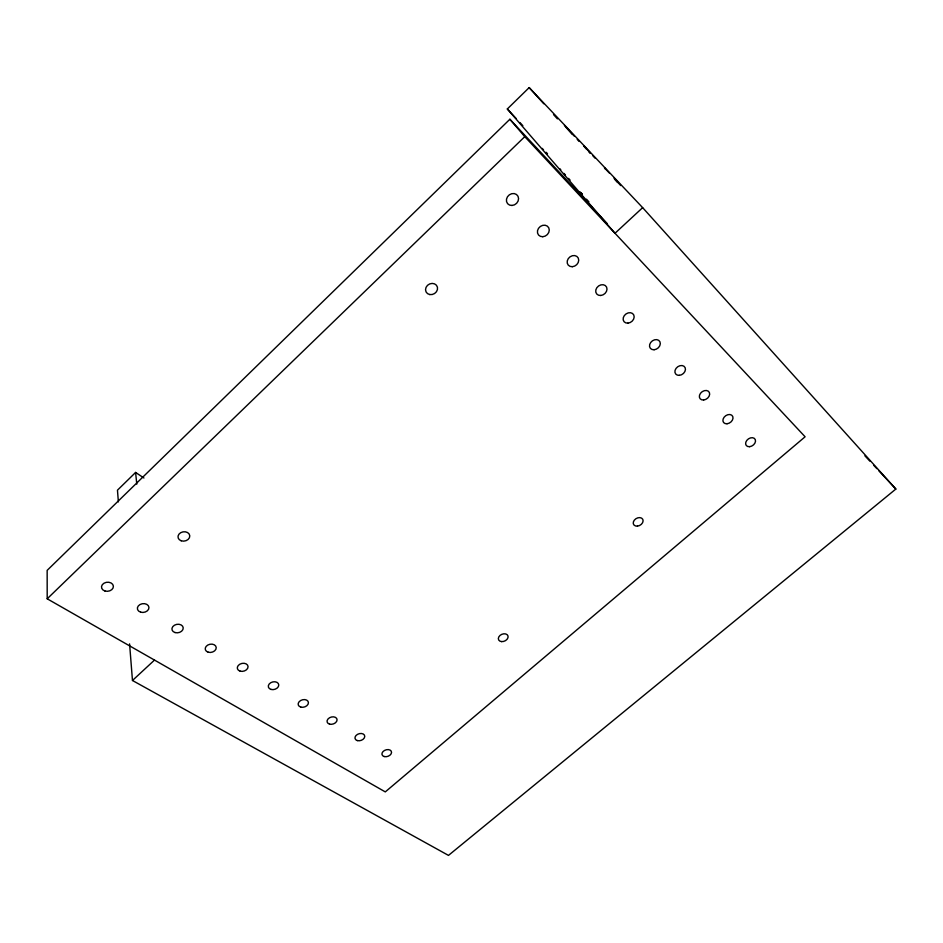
<?xml version="1.0" encoding="UTF-8"?>
<svg xmlns="http://www.w3.org/2000/svg" width="943" height="943" viewBox="0 0 943 943"><rect width="100%" height="100%" fill="white"/><g stroke="black" fill="none" stroke-linecap="round" stroke-linejoin="round"><path stroke-width="1.41" d="M143.937 477.995L135.603 472.443L117.462 490.183L118.382 501.9M642.654 207.649L615.001 233.275L507.322 108.975L529.176 87.605L642.654 207.649L895.85 489.04L448.479 855.395L132.468 680.492L129.58 643.892M509.88 119.254L47.15 570.374L47.197 598.793L385.286 791.896L805.098 436.786L524.768 136.664L509.88 119.254L607.398 223.75M47.197 598.793L524.768 136.664M132.468 680.492L154.499 660.076M564.433 125.466L574.299 136.146M580.912 192.655L582.42 194.246M864.92 455.834L869.906 461.186M873.902 465.477L876.896 468.683M878.888 470.828L895.85 489.04M609.296 173.005L604.451 167.878L605.665 169.316M507.322 108.975L516.045 118.37M519.923 122.543L522.835 125.678M546.103 152.271L547.529 153.803M617.618 182.506L614.494 179.087M590.271 152.919L583.587 145.776L586.31 148.9M568.535 178.392L570.114 180.113M586.452 199.162L588.904 201.849M614.07 178.215L620.706 185.559M592.64 155.512L595.009 158.129M572.448 134.46L565.529 126.798M588.915 151.799L590.365 153.403M529.176 87.605L543.793 103.777M553.529 114.563L557.431 118.877M545.973 152.601L547.364 154.133M563.997 173.406L565.446 175.009M577.21 139.364L579.073 141.426M542.249 148.416L543.533 149.89M582.232 194.482L579.862 191.735M559.965 168.809L560.79 169.787M135.603 472.443L136.782 484.124M181.209 540.787A5.929 4.668 -9.3 0 0 189.779 535.836A5.929 4.668 -9.3 0 0 180.667 532.712A5.929 4.668 -9.3 0 0 181.209 540.787M429.702 294.546A6.212 5.422 -29.8 0 0 437.434 287.214A6.212 5.422 -29.8 0 0 427.509 285.328A6.212 5.422 -29.8 0 0 429.702 294.546M637.456 526.123A5.269 3.878 -30.6 0 0 642.749 519.287A5.269 3.878 -30.6 0 0 634.262 520.23A5.269 3.878 -30.6 0 0 637.456 526.123M501.57 641.605A5.092 3.666 -23.6 0 0 508.029 636.089A5.092 3.666 -23.6 0 0 500.049 635.405A5.092 3.666 -23.6 0 0 501.57 641.605M104.909 590.99A5.964 4.538 -6.5 0 0 113.372 586.086A5.964 4.538 -6.5 0 0 104.048 583.175A5.964 4.538 -6.5 0 0 104.909 590.99M140.625 612.16A5.823 4.385 -8.4 0 0 148.947 607.363A5.823 4.385 -8.4 0 0 139.929 604.581A5.823 4.385 -8.4 0 0 140.625 612.16M208.179 652.202A5.564 4.114 -11.7 0 0 216.23 647.593A5.564 4.114 -11.7 0 0 207.766 645.059A5.564 4.114 -11.7 0 0 208.179 652.202M175.033 632.553A5.682 4.244 -10.1 0 0 183.213 627.849A5.682 4.244 -10.1 0 0 174.479 625.197A5.682 4.244 -10.1 0 0 175.033 632.553M240.135 671.145A5.446 3.972 -13.2 0 0 248.056 666.63A5.446 3.972 -13.2 0 0 239.852 664.202A5.446 3.972 -13.2 0 0 240.135 671.145M270.983 689.416A5.328 3.855 -14.5 0 0 278.774 684.995A5.328 3.855 -14.5 0 0 270.818 682.673A5.328 3.855 -14.5 0 0 270.983 689.416M300.746 707.073A5.222 3.725 -15.7 0 0 308.432 702.735A5.222 3.725 -15.7 0 0 300.699 700.496A5.222 3.725 -15.7 0 0 300.746 707.073M329.52 724.118A5.128 3.607 -16.7 0 0 337.075 719.863A5.128 3.607 -16.7 0 0 329.579 717.729A5.128 3.607 -16.7 0 0 329.52 724.118M357.326 740.597A5.033 3.501 -17.7 0 0 364.764 736.424A5.033 3.501 -17.7 0 0 357.48 734.373A5.033 3.501 -17.7 0 0 357.326 740.597M384.214 756.545A4.939 3.383 -18.6 0 0 391.545 752.443A4.939 3.383 -18.6 0 0 384.461 750.475A4.939 3.383 -18.6 0 0 384.214 756.545M511.966 205.468A6.436 5.623 -41.3 0 0 518.002 196.25A6.436 5.623 -41.3 0 0 507.487 196.745A6.436 5.623 -41.3 0 0 511.966 205.468M542.755 236.717A6.295 5.387 -40.1 0 0 548.743 227.782A6.295 5.387 -40.1 0 0 538.512 228.336A6.295 5.387 -40.1 0 0 542.755 236.717M572.283 266.704A6.177 5.175 -39.3 0 0 578.248 258.028A6.177 5.175 -39.3 0 0 568.275 258.618A6.177 5.175 -39.3 0 0 572.283 266.704M600.644 295.489A6.059 4.963 -38.5 0 0 606.561 287.061A6.059 4.963 -38.5 0 0 596.848 287.698A6.059 4.963 -38.5 0 0 600.644 295.489M627.897 323.143A5.941 4.762 -38 0 0 633.767 314.962A5.941 4.762 -38 0 0 624.29 315.634A5.941 4.762 -38 0 0 627.897 323.143M654.1 349.747A5.823 4.585 -37.5 0 0 659.935 341.79A5.823 4.585 -37.5 0 0 650.682 342.498A5.823 4.585 -37.5 0 0 654.1 349.747M679.325 375.349A5.717 4.409 -37 0 0 685.113 367.617A5.717 4.409 -37 0 0 676.084 368.348A5.717 4.409 -37 0 0 679.325 375.349M703.619 399.997A5.623 4.244 -36.7 0 0 709.36 392.477A5.623 4.244 -36.7 0 0 700.543 393.243A5.623 4.244 -36.7 0 0 703.619 399.997M727.029 423.761A5.517 4.09 -36.4 0 0 732.735 416.441A5.517 4.09 -36.4 0 0 724.106 417.23A5.517 4.09 -36.4 0 0 727.029 423.761M749.614 446.687A5.422 3.949 -36.1 0 0 755.26 439.544A5.422 3.949 -36.1 0 0 746.832 440.357A5.422 3.949 -36.1 0 0 749.614 446.687"/></g></svg>
